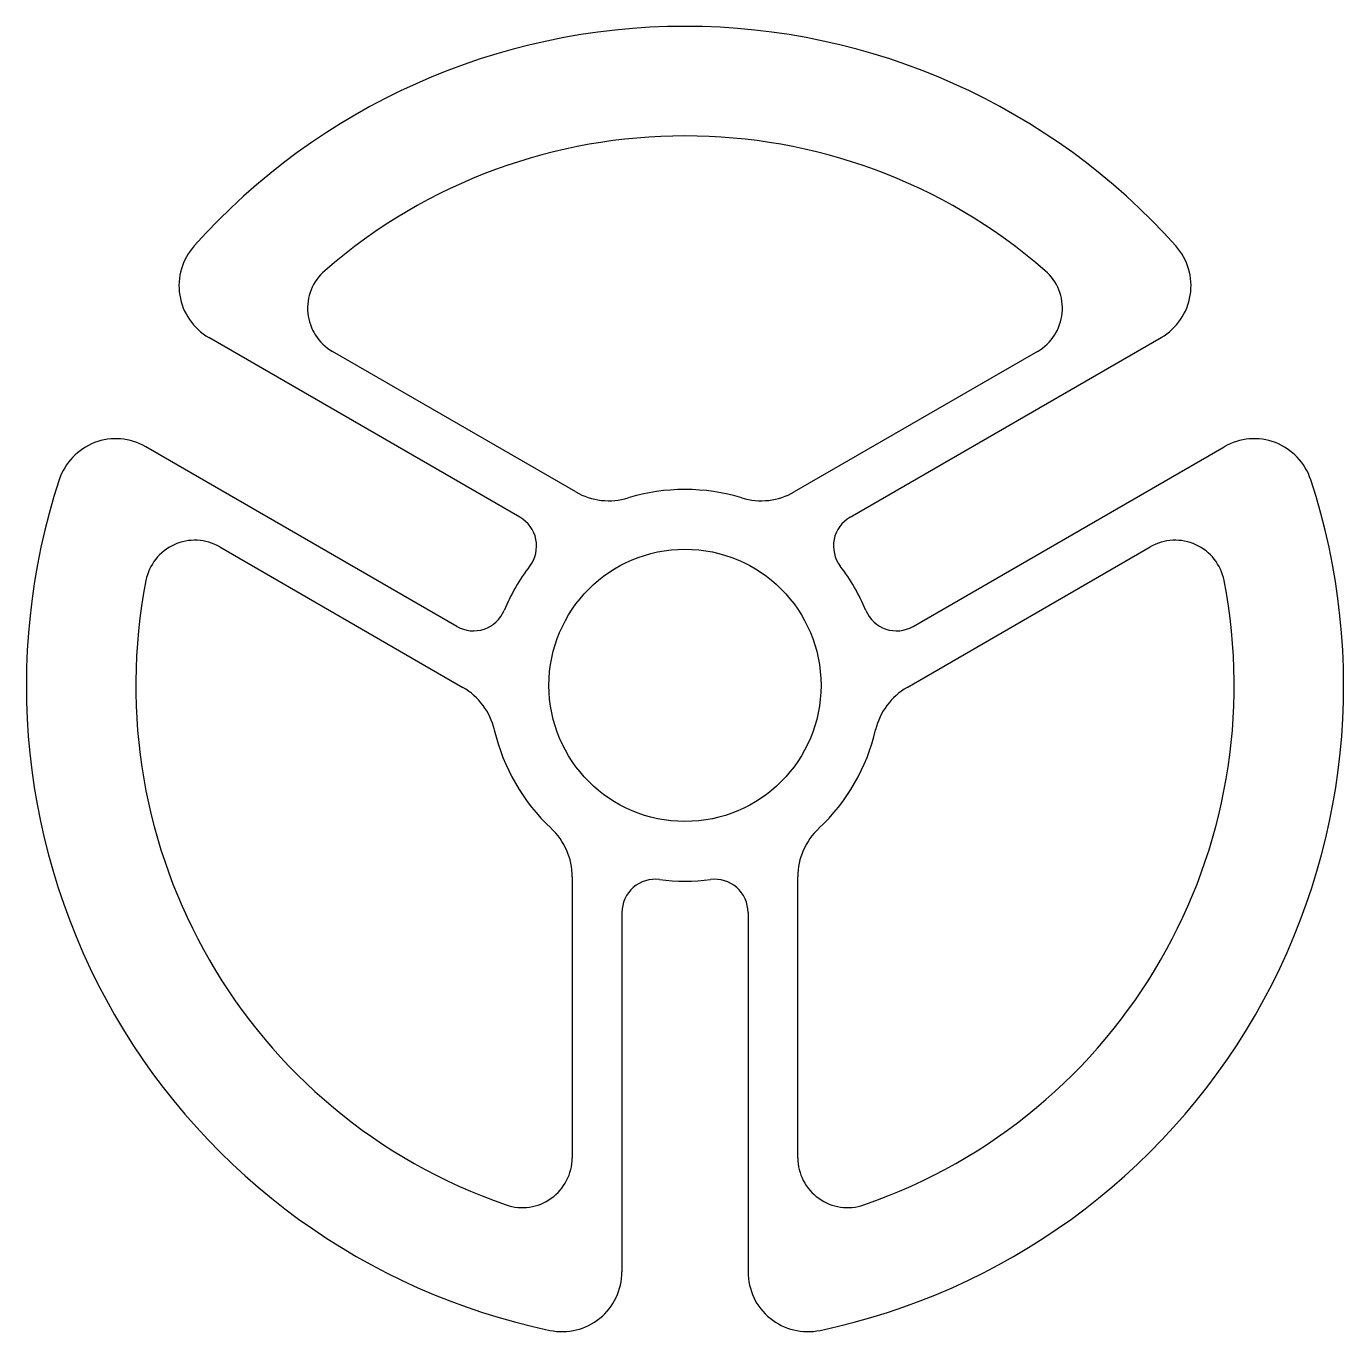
# Model space of a CAD drawing. Extents: x 1624.6 to 1664.3, y 1969.3 to 2008.6.
import ezdxf

# ---------------------------------------------------------------- set-up
doc = ezdxf.new("R2010")
doc.units = 0
doc.layers.get('0').update_dxf_attribs({"linetype": 'CONTINUOUS'})

msp = doc.modelspace()

# ---------------------------------------------------------------- linework, layer by layer
at = {"linetype": 'CONTINUOUS'}
for p, q in [((1639.439, 1993.848), (1630.063, 1999.26)), ((1649.388, 1993.848), (1658.763, 1999.26)), ((1641.12, 1994.609), (1633.79, 1998.841)), ((1655.037, 1998.841), (1647.707, 1994.609)), ((1637.539, 1990.557), (1628.163, 1995.969)), ((1651.288, 1990.557), (1660.663, 1995.969)), ((1630.39, 1992.952), (1637.72, 1988.72)), ((1651.107, 1988.72), (1658.437, 1992.952)), ((1641.013, 1983.015), (1641.013, 1974.552)), ((1647.813, 1974.552), (1647.813, 1983.015)), ((1642.513, 1981.941), (1642.513, 1971.115)), ((1646.313, 1981.941), (1646.313, 1971.115))]:
    msp.add_line(p, q, dxfattribs=at)
msp.add_circle((1644.413, 1988.782), 4.1, dxfattribs=at)
for centre, radius, start, end in [((1644.413, 1988.782), 19.85, 41.8287, 138.1713), ((1644.413, 1988.782), 16.55, 49.0008, 130.9992), ((1630.963, 2000.819), 1.8, 138.1713, 240), ((1657.863, 2000.819), 1.8, 300, 41.8287), ((1634.54, 2000.14), 1.5, 130.9992, 240), ((1654.287, 2000.14), 1.5, 300, 49.0008), ((1627.263, 1994.411), 1.8, 60, 161.8287), ((1661.563, 1994.411), 1.8, 18.1713, 120), ((1644.413, 1988.782), 19.85, 161.8287, 258.1713), ((1644.413, 1988.782), 19.85, 281.8287, 18.1713), ((1642.12, 1996.341), 2, 240, 286.8788), ((1644.413, 1988.782), 5.9, 73.1212, 106.8788), ((1646.707, 1996.341), 2, 253.1212, 300), ((1638.939, 1992.982), 1, 322.5053, 60), ((1649.888, 1992.982), 1, 120, 217.4947), ((1629.64, 1991.653), 1.5, 60, 169.0008), ((1659.187, 1991.653), 1.5, 10.9992, 120), ((1644.413, 1988.782), 5.9, 142.5053, 157.4947), ((1644.413, 1988.782), 5.9, 22.5053, 37.4947), ((1644.413, 1988.782), 16.55, 169.0008, 250.9992), ((1644.413, 1988.782), 16.55, 289.0008, 10.9992), ((1638.039, 1991.423), 1, 240, 337.4947), ((1650.788, 1991.423), 1, 202.5053, 300), ((1636.72, 1986.988), 2, 13.1212, 60), ((1652.107, 1986.988), 2, 120, 166.8788), ((1644.413, 1988.782), 5.9, 193.1212, 226.8788), ((1644.413, 1988.782), 5.9, 313.1212, 346.8788), ((1639.013, 1983.015), 2, 0, 46.8788), ((1649.813, 1983.015), 2, 133.1212, 180), ((1643.513, 1981.941), 1, 82.5053, 180), ((1644.413, 1988.782), 5.9, 262.5053, 277.4947), ((1645.313, 1981.941), 1, 0, 97.4947), ((1639.513, 1974.552), 1.5, 250.9992, 0), ((1649.313, 1974.552), 1.5, 180, 289.0008), ((1640.713, 1971.115), 1.8, 258.1713, 0), ((1648.113, 1971.115), 1.8, 180, 281.8287)]:
    msp.add_arc(centre, radius, start, end, dxfattribs=at)

doc.saveas('drawing.dxf')
